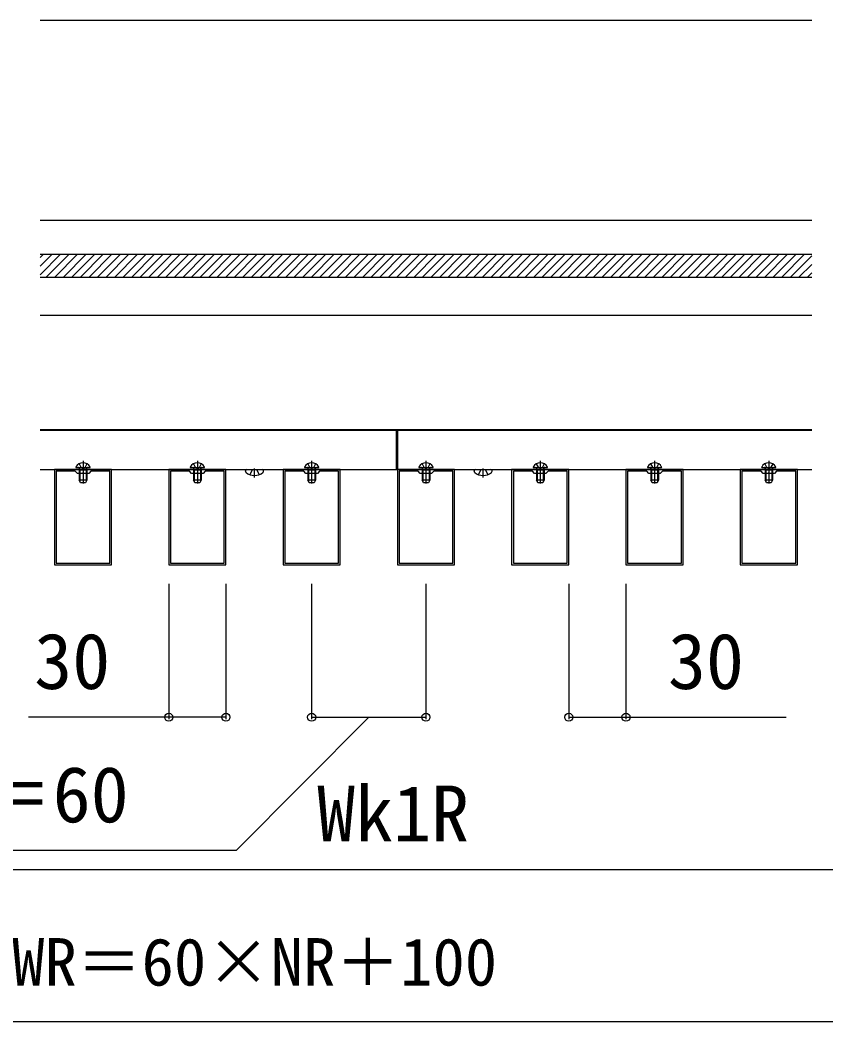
# Model space of a CAD drawing. Units: millimetres, scale not verified. Extents: x -1750 to 1750, y -2608 to 2592.
# Drawn here: x 792 to 1215, y -1488 to -962 of the extents above; entities that cross this region are included whole.
import ezdxf
from ezdxf.enums import TextEntityAlignment as Align

# ---------------------------------------------------------------- set-up
doc = ezdxf.new("R2010")
doc.units = ezdxf.units.MM
doc.header["$LTSCALE"] = 14
for name, color, linetype in [('0-3_YKK_11', 7, 'Continuous'), ('0-4_YKK_12', 2, 'Continuous'), ('0-5_YKK_13', 4, 'Continuous'), ('0-6_YKK_D', 6, 'Continuous'), ('0-8_YSS_K', 3, 'Continuous')]:
    doc.layers.add(name, color=color, linetype=linetype)
doc.styles.add('ＭＳ ゴシック', font='')
doc.styles.get('ＭＳ ゴシック').set_extended_font_data('MS Gothic')

msp = doc.modelspace()

# ---------------------------------------------------------------- linework, layer by layer
at = {"layer": '0-3_YKK_11'}
for points in [[(840, -1248.5), (840, -1198.5), (810, -1198.5), (810, -1248.5)], [(900, -1248.5), (900, -1198.5), (870, -1198.5), (870, -1248.5)], [(960, -1248.5), (960, -1198.5), (930, -1198.5), (930, -1248.5)], [(1020, -1248.5), (1020, -1198.5), (990, -1198.5), (990, -1248.5)], [(1080, -1248.5), (1080, -1198.5), (1050, -1198.5), (1050, -1248.5)], [(1140, -1248.5), (1140, -1198.5), (1110, -1198.5), (1110, -1248.5)], [(1200, -1248.5), (1200, -1198.5), (1170, -1198.5), (1170, -1248.5)], [(839.1, -1247.6), (839.1, -1199.4), (829.1, -1199.4), (828, -1200.5), (825.46, -1200.5), (825.27, -1200.38), (824.73, -1200.38), (824.54, -1200.5), (822, -1200.5), (820.9, -1199.4), (810.9, -1199.4), (810.9, -1247.6)], [(899.1, -1247.6), (899.1, -1199.4), (889.1, -1199.4), (888, -1200.5), (885.46, -1200.5), (885.27, -1200.38), (884.73, -1200.38), (884.54, -1200.5), (882, -1200.5), (880.9, -1199.4), (870.9, -1199.4), (870.9, -1247.6)], [(959.1, -1247.6), (959.1, -1199.4), (949.1, -1199.4), (948, -1200.5), (945.46, -1200.5), (945.27, -1200.38), (944.73, -1200.38), (944.54, -1200.5), (942, -1200.5), (940.9, -1199.4), (930.9, -1199.4), (930.9, -1247.6)], [(1019.1, -1247.6), (1019.1, -1199.4), (1009.1, -1199.4), (1008, -1200.5), (1005.46, -1200.5), (1005.27, -1200.38), (1004.73, -1200.38), (1004.54, -1200.5), (1002, -1200.5), (1000.9, -1199.4), (990.9, -1199.4), (990.9, -1247.6)], [(1079.1, -1247.6), (1079.1, -1199.4), (1069.1, -1199.4), (1068, -1200.5), (1065.46, -1200.5), (1065.27, -1200.38), (1064.73, -1200.38), (1064.54, -1200.5), (1062, -1200.5), (1060.9, -1199.4), (1050.9, -1199.4), (1050.9, -1247.6)], [(1139.1, -1247.6), (1139.1, -1199.4), (1129.1, -1199.4), (1128, -1200.5), (1125.46, -1200.5), (1125.27, -1200.38), (1124.73, -1200.38), (1124.54, -1200.5), (1122, -1200.5), (1120.9, -1199.4), (1110.9, -1199.4), (1110.9, -1247.6)], [(1199.1, -1247.6), (1199.1, -1199.4), (1189.1, -1199.4), (1188, -1200.5), (1185.46, -1200.5), (1185.27, -1200.38), (1184.73, -1200.38), (1184.54, -1200.5), (1182, -1200.5), (1180.9, -1199.4), (1170.9, -1199.4), (1170.9, -1247.6)]]:
    msp.add_lwpolyline(points, close=True, dxfattribs=at)
at = {"layer": '0-4_YKK_12'}
for p, q in [((802.5, -1117.5), (1207.5, -1117.5)), ((802.5, -1177.5), (1207.5, -1177.5)), ((1207.5, -1178), (802.5, -1178)), ((989.4, -1178), (989.4, -1198.5)), ((990, -1178), (990, -1198.5)), ((802.5, -1198.5), (1207.5, -1198.5))]:
    msp.add_line(p, q, dxfattribs=at)
at = {"layer": '0-5_YKK_13'}
for p, q in [((825, -1193.9), (825, -1205.89)), ((885, -1193.9), (885, -1205.89)), ((945, -1193.9), (945, -1205.89)), ((1005, -1193.9), (1005, -1205.89)), ((1065, -1193.9), (1065, -1205.89)), ((1125, -1193.9), (1125, -1205.89)), ((1185, -1193.9), (1185, -1205.89)), ((821.4, -1197.4), (828.6, -1197.4)), ((822.95, -1195.44), (823.85, -1197.25)), ((823, -1198.8), (823.14, -1197.99)), ((827, -1198.8), (823, -1198.8)), ((823, -1198.8), (823, -1204)), ((823.38, -1198.8), (823.14, -1197.79)), ((823.38, -1198.8), (823.38, -1204.76)), ((825, -1197.86), (823.85, -1197.25)), ((825, -1197.86), (826.14, -1197.25)), ((827.05, -1195.44), (826.14, -1197.25)), ((826.62, -1198.8), (826.86, -1197.79)), ((826.62, -1198.8), (826.62, -1204.76)), ((827, -1198.8), (826.86, -1197.99)), ((827, -1198.8), (827, -1204)), ((881.4, -1197.4), (888.6, -1197.4)), ((882.95, -1195.44), (883.85, -1197.25)), ((883, -1198.8), (883.14, -1197.99)), ((887, -1198.8), (883, -1198.8)), ((883, -1198.8), (883, -1204)), ((883.38, -1198.8), (883.14, -1197.79)), ((883.38, -1198.8), (883.38, -1204.76)), ((885, -1197.86), (883.85, -1197.25)), ((885, -1197.86), (886.14, -1197.25)), ((887.05, -1195.44), (886.14, -1197.25)), ((886.62, -1198.8), (886.86, -1197.79)), ((886.62, -1198.8), (886.62, -1204.76)), ((887, -1198.8), (886.86, -1197.99)), ((887, -1198.8), (887, -1204)), ((910.26, -1199.36), (910.26, -1199.2)), ((910.96, -1198.5), (919.03, -1198.5)), ((913.87, -1198.5), (912.55, -1201.16)), ((915, -1202.6), (915, -1197.9)), ((916.13, -1198.5), (917.45, -1201.16)), ((919.73, -1199.36), (919.73, -1199.2)), ((941.4, -1197.4), (948.6, -1197.4)), ((942.95, -1195.44), (943.85, -1197.25)), ((943, -1198.8), (943.14, -1197.99)), ((947, -1198.8), (943, -1198.8)), ((943, -1198.8), (943, -1204)), ((943.38, -1198.8), (943.14, -1197.79)), ((943.38, -1198.8), (943.38, -1204.76)), ((945, -1197.86), (943.85, -1197.25)), ((945, -1197.86), (946.14, -1197.25)), ((947.05, -1195.44), (946.14, -1197.25)), ((946.62, -1198.8), (946.86, -1197.79)), ((946.62, -1198.8), (946.62, -1204.76)), ((947, -1198.8), (946.86, -1197.99)), ((947, -1198.8), (947, -1204)), ((1001.4, -1197.4), (1008.6, -1197.4)), ((1002.95, -1195.44), (1003.85, -1197.25)), ((1003, -1198.8), (1003.14, -1197.99)), ((1007, -1198.8), (1003, -1198.8)), ((1003, -1198.8), (1003, -1204)), ((1003.38, -1198.8), (1003.14, -1197.79)), ((1003.38, -1198.8), (1003.38, -1204.76)), ((1005, -1197.86), (1003.85, -1197.25)), ((1005, -1197.86), (1006.14, -1197.25)), ((1007.05, -1195.44), (1006.14, -1197.25)), ((1006.62, -1198.8), (1006.86, -1197.79)), ((1006.62, -1198.8), (1006.62, -1204.76)), ((1007, -1198.8), (1006.86, -1197.99)), ((1007, -1198.8), (1007, -1204)), ((1030.26, -1199.36), (1030.26, -1199.2)), ((1030.96, -1198.5), (1039.03, -1198.5)), ((1033.87, -1198.5), (1032.55, -1201.16)), ((1035, -1202.6), (1035, -1197.9)), ((1036.13, -1198.5), (1037.45, -1201.16)), ((1039.73, -1199.36), (1039.73, -1199.2)), ((1061.4, -1197.4), (1068.6, -1197.4)), ((1062.95, -1195.44), (1063.85, -1197.25)), ((1063, -1198.8), (1063.14, -1197.99)), ((1067, -1198.8), (1063, -1198.8)), ((1063, -1198.8), (1063, -1204)), ((1063.38, -1198.8), (1063.14, -1197.79)), ((1063.38, -1198.8), (1063.38, -1204.76)), ((1065, -1197.86), (1063.85, -1197.25)), ((1065, -1197.86), (1066.14, -1197.25)), ((1067.05, -1195.44), (1066.14, -1197.25)), ((1066.62, -1198.8), (1066.86, -1197.79)), ((1066.62, -1198.8), (1066.62, -1204.76)), ((1067, -1198.8), (1066.86, -1197.99)), ((1067, -1198.8), (1067, -1204)), ((1121.4, -1197.4), (1128.6, -1197.4)), ((1122.95, -1195.44), (1123.85, -1197.25)), ((1123, -1198.8), (1123.14, -1197.99)), ((1127, -1198.8), (1123, -1198.8)), ((1123, -1198.8), (1123, -1204)), ((1123.38, -1198.8), (1123.14, -1197.79)), ((1123.38, -1198.8), (1123.38, -1204.76)), ((1125, -1197.86), (1123.85, -1197.25)), ((1125, -1197.86), (1126.14, -1197.25)), ((1127.05, -1195.44), (1126.14, -1197.25)), ((1126.62, -1198.8), (1126.86, -1197.79)), ((1126.62, -1198.8), (1126.62, -1204.76)), ((1127, -1198.8), (1126.86, -1197.99)), ((1127, -1198.8), (1127, -1204)), ((1181.4, -1197.4), (1188.6, -1197.4)), ((1182.95, -1195.44), (1183.85, -1197.25)), ((1183, -1198.8), (1183.14, -1197.99)), ((1187, -1198.8), (1183, -1198.8)), ((1183, -1198.8), (1183, -1204)), ((1183.38, -1198.8), (1183.14, -1197.79)), ((1183.38, -1198.8), (1183.38, -1204.76)), ((1185, -1197.86), (1183.85, -1197.25)), ((1185, -1197.86), (1186.14, -1197.25)), ((1187.05, -1195.44), (1186.14, -1197.25)), ((1186.62, -1198.8), (1186.86, -1197.79)), ((1186.62, -1198.8), (1186.62, -1204.76)), ((1187, -1198.8), (1186.86, -1197.99)), ((1187, -1198.8), (1187, -1204)), ((827, -1204), (823, -1204)), ((823.7, -1205.4), (823, -1204)), ((827, -1204), (826.3, -1205.4)), ((887, -1204), (883, -1204)), ((883.7, -1205.4), (883, -1204)), ((887, -1204), (886.3, -1205.4)), ((947, -1204), (943, -1204)), ((943.7, -1205.4), (943, -1204)), ((947, -1204), (946.3, -1205.4)), ((1007, -1204), (1003, -1204)), ((1003.7, -1205.4), (1003, -1204)), ((1007, -1204), (1006.3, -1205.4)), ((1067, -1204), (1063, -1204)), ((1063.7, -1205.4), (1063, -1204)), ((1067, -1204), (1066.3, -1205.4)), ((1127, -1204), (1123, -1204)), ((1123.7, -1205.4), (1123, -1204)), ((1127, -1204), (1126.3, -1205.4)), ((1187, -1204), (1183, -1204)), ((1183.7, -1205.4), (1183, -1204)), ((1187, -1204), (1186.3, -1205.4)), ((826.3, -1205.4), (823.7, -1205.4)), ((886.3, -1205.4), (883.7, -1205.4)), ((946.3, -1205.4), (943.7, -1205.4)), ((1006.3, -1205.4), (1003.7, -1205.4)), ((1066.3, -1205.4), (1063.7, -1205.4)), ((1126.3, -1205.4), (1123.7, -1205.4)), ((1186.3, -1205.4), (1183.7, -1205.4))]:
    msp.add_line(p, q, dxfattribs=at)
for centre, radius, start, end in [((821.4, -1197.25), 0.154, 152.719, 270), ((825, -1199.1), 4.2, 27.281, 152.719), ((822.65, -1197.9), 0.5, 349.909, 90), ((827.35, -1197.9), 0.5, 90, 190.091), ((828.6, -1197.25), 0.154, 270, 27.281), ((881.4, -1197.25), 0.154, 152.719, 270), ((885, -1199.1), 4.2, 27.281, 152.719), ((882.65, -1197.9), 0.5, 349.909, 90), ((887.35, -1197.9), 0.5, 90, 190.091), ((888.6, -1197.25), 0.154, 270, 27.281), ((910.96, -1199.2), 0.7, 90, 180), ((919.03, -1199.2), 0.7, 0, 90), ((941.4, -1197.25), 0.154, 152.719, 270), ((945, -1199.1), 4.2, 27.281, 152.719), ((942.65, -1197.9), 0.5, 349.909, 90), ((947.35, -1197.9), 0.5, 90, 190.091), ((948.6, -1197.25), 0.154, 270, 27.281), ((1001.4, -1197.25), 0.154, 152.719, 270), ((1005, -1199.1), 4.2, 27.281, 152.719), ((1002.65, -1197.9), 0.5, 349.909, 90), ((1007.35, -1197.9), 0.5, 90, 190.091), ((1008.6, -1197.25), 0.154, 270, 27.281), ((1030.96, -1199.2), 0.7, 90, 180), ((1039.03, -1199.2), 0.7, 0, 90), ((1061.4, -1197.25), 0.154, 152.719, 270), ((1065, -1199.1), 4.2, 27.281, 152.719), ((1062.65, -1197.9), 0.5, 349.909, 90), ((1067.35, -1197.9), 0.5, 90, 190.091), ((1068.6, -1197.25), 0.154, 270, 27.281), ((1121.4, -1197.25), 0.154, 152.719, 270), ((1125, -1199.1), 4.2, 27.281, 152.719), ((1122.65, -1197.9), 0.5, 349.909, 90), ((1127.35, -1197.9), 0.5, 90, 190.091), ((1128.6, -1197.25), 0.154, 270, 27.281), ((1181.4, -1197.25), 0.154, 152.719, 270), ((1185, -1199.1), 4.2, 27.281, 152.719), ((1182.65, -1197.9), 0.5, 349.909, 90), ((1187.35, -1197.9), 0.5, 90, 190.091), ((1188.6, -1197.25), 0.154, 270, 27.281), ((911.13, -1199.36), 0.862, 180, 230.8765), ((915, -1194.6), 7, 230.8765, 270), ((915, -1194.6), 7, 270, 309.1236), ((918.87, -1199.36), 0.862, 309.1236, 0), ((1031.13, -1199.36), 0.862, 180, 230.8765), ((1035, -1194.6), 7, 230.8765, 270), ((1035, -1194.6), 7, 270, 309.1236), ((1038.87, -1199.36), 0.862, 309.1236, 0)]:
    msp.add_arc(centre, radius, start, end, dxfattribs=at)
at = {"layer": '0-6_YKK_D'}
for p, q in [((870, -1258.5), (870, -1329.5)), ((900, -1258.5), (900, -1329.5)), ((945, -1258.5), (945, -1329.5)), ((1005, -1258.5), (1005, -1329.5)), ((1080, -1258.5), (1080, -1329.5)), ((1110, -1258.5), (1110, -1329.5)), ((945, -1328.5), (1005, -1328.5)), ((691, -1408.5), (1340, -1408.5)), ((1405, -1488.5), (475, -1488.5))]:
    msp.add_line(p, q, dxfattribs=at)
for points in [[(975, -1328.5), (905.32, -1398.5), (746.73, -1398.5)], [(900, -1328.5), (870, -1328.5), (796.32, -1328.5)], [(1080, -1328.5), (1110, -1328.5), (1194.18, -1328.5)]]:
    msp.add_lwpolyline(points, dxfattribs=at)
for centre in [(870, -1328.5), (900, -1328.5), (945, -1328.5), (1005, -1328.5), (1080, -1328.5), (1110, -1328.5)]:
    msp.add_circle(centre, 2.12, dxfattribs=at)
at = {"layer": '0-8_YSS_K'}
for p, q in [((802.5, -962.5), (1207.5, -962.5)), ((802.5, -1067.5), (1207.5, -1067.5)), ((802.5, -1085.5), (1207.5, -1085.5)), ((813.18, -1085.5), (802.5, -1096.18)), ((808.69, -1085.5), (802.5, -1091.69)), ((804.2, -1085.5), (802.5, -1087.2)), ((817.67, -1085.5), (805.67, -1097.5)), ((822.16, -1085.5), (810.16, -1097.5)), ((826.65, -1085.5), (814.65, -1097.5)), ((831.14, -1085.5), (819.14, -1097.5)), ((835.63, -1085.5), (823.63, -1097.5)), ((840.12, -1085.5), (828.12, -1097.5)), ((844.61, -1085.5), (832.61, -1097.5)), ((849.1, -1085.5), (837.1, -1097.5)), ((853.59, -1085.5), (841.59, -1097.5)), ((858.08, -1085.5), (846.08, -1097.5)), ((862.57, -1085.5), (850.57, -1097.5)), ((867.06, -1085.5), (855.06, -1097.5)), ((871.55, -1085.5), (859.55, -1097.5)), ((876.04, -1085.5), (864.04, -1097.5)), ((880.53, -1085.5), (868.53, -1097.5)), ((885.02, -1085.5), (873.02, -1097.5)), ((889.51, -1085.5), (877.51, -1097.5)), ((894, -1085.5), (882, -1097.5)), ((898.49, -1085.5), (886.49, -1097.5)), ((902.98, -1085.5), (890.98, -1097.5)), ((907.47, -1085.5), (895.47, -1097.5)), ((911.96, -1085.5), (899.96, -1097.5)), ((916.45, -1085.5), (904.45, -1097.5)), ((920.94, -1085.5), (908.94, -1097.5)), ((925.43, -1085.5), (913.43, -1097.5)), ((929.92, -1085.5), (917.92, -1097.5)), ((934.41, -1085.5), (922.41, -1097.5)), ((938.9, -1085.5), (926.9, -1097.5)), ((943.39, -1085.5), (931.39, -1097.5)), ((947.88, -1085.5), (935.88, -1097.5)), ((952.37, -1085.5), (940.37, -1097.5)), ((956.86, -1085.5), (944.86, -1097.5)), ((961.35, -1085.5), (949.35, -1097.5)), ((965.84, -1085.5), (953.84, -1097.5)), ((970.33, -1085.5), (958.33, -1097.5)), ((974.82, -1085.5), (962.82, -1097.5)), ((979.31, -1085.5), (967.31, -1097.5)), ((983.8, -1085.5), (971.8, -1097.5)), ((988.29, -1085.5), (976.29, -1097.5)), ((992.78, -1085.5), (980.78, -1097.5)), ((997.27, -1085.5), (985.27, -1097.5)), ((1001.76, -1085.5), (989.76, -1097.5)), ((1006.25, -1085.5), (994.25, -1097.5)), ((1010.74, -1085.5), (998.74, -1097.5)), ((1015.23, -1085.5), (1003.23, -1097.5)), ((1019.73, -1085.5), (1007.73, -1097.5)), ((1024.22, -1085.5), (1012.22, -1097.5)), ((1028.71, -1085.5), (1016.71, -1097.5)), ((1033.2, -1085.5), (1021.2, -1097.5)), ((1037.69, -1085.5), (1025.69, -1097.5)), ((1042.18, -1085.5), (1030.18, -1097.5)), ((1046.67, -1085.5), (1034.67, -1097.5)), ((1051.16, -1085.5), (1039.16, -1097.5)), ((1055.65, -1085.5), (1043.65, -1097.5)), ((1060.14, -1085.5), (1048.14, -1097.5)), ((1064.63, -1085.5), (1052.63, -1097.5)), ((1069.12, -1085.5), (1057.12, -1097.5)), ((1073.61, -1085.5), (1061.61, -1097.5)), ((1078.1, -1085.5), (1066.1, -1097.5)), ((1082.59, -1085.5), (1070.59, -1097.5)), ((1087.08, -1085.5), (1075.08, -1097.5)), ((1091.57, -1085.5), (1079.57, -1097.5)), ((1096.06, -1085.5), (1084.06, -1097.5)), ((1100.55, -1085.5), (1088.55, -1097.5)), ((1105.04, -1085.5), (1093.04, -1097.5)), ((1109.53, -1085.5), (1097.53, -1097.5)), ((1114.02, -1085.5), (1102.02, -1097.5)), ((1118.51, -1085.5), (1106.51, -1097.5)), ((1123, -1085.5), (1111, -1097.5)), ((1127.49, -1085.5), (1115.49, -1097.5)), ((1131.98, -1085.5), (1119.98, -1097.5)), ((1136.47, -1085.5), (1124.47, -1097.5)), ((1140.96, -1085.5), (1128.96, -1097.5)), ((1145.45, -1085.5), (1133.45, -1097.5)), ((1149.94, -1085.5), (1137.94, -1097.5)), ((1154.43, -1085.5), (1142.43, -1097.5)), ((1158.92, -1085.5), (1146.92, -1097.5)), ((1163.41, -1085.5), (1151.41, -1097.5)), ((1167.9, -1085.5), (1155.9, -1097.5)), ((1172.39, -1085.5), (1160.39, -1097.5)), ((1176.88, -1085.5), (1164.88, -1097.5)), ((1181.37, -1085.5), (1169.37, -1097.5)), ((1185.86, -1085.5), (1173.86, -1097.5)), ((1190.35, -1085.5), (1178.35, -1097.5)), ((1194.84, -1085.5), (1182.84, -1097.5)), ((1199.33, -1085.5), (1187.33, -1097.5)), ((1203.82, -1085.5), (1191.82, -1097.5)), ((1207.5, -1086.31), (1196.31, -1097.5)), ((1207.5, -1090.8), (1200.8, -1097.5)), ((802.5, -1097.5), (1207.5, -1097.5)), ((1207.5, -1095.29), (1205.29, -1097.5))]:
    msp.add_line(p, q, dxfattribs=at)

# ---------------------------------------------------------------- texts
at = {"layer": '0-6_YKK_D', "style": 'ＭＳ ゴシック'}
for s, height, p in [('30', 29.33, (799.36, -1322.5)), ('30', 29.33, (1132.05, -1322.5)), ('P＝60', 29.33, (749.09, -1392.5)), ('Wk1R', 29.33, (947.89, -1402.5)), ('製品幅：WR＝60×NR＋100', 24.93, (651.77, -1476.9))]:
    msp.add_text(s, height=height, dxfattribs=at).set_placement(p, align=Align.BOTTOM_LEFT)

doc.saveas('drawing.dxf')
